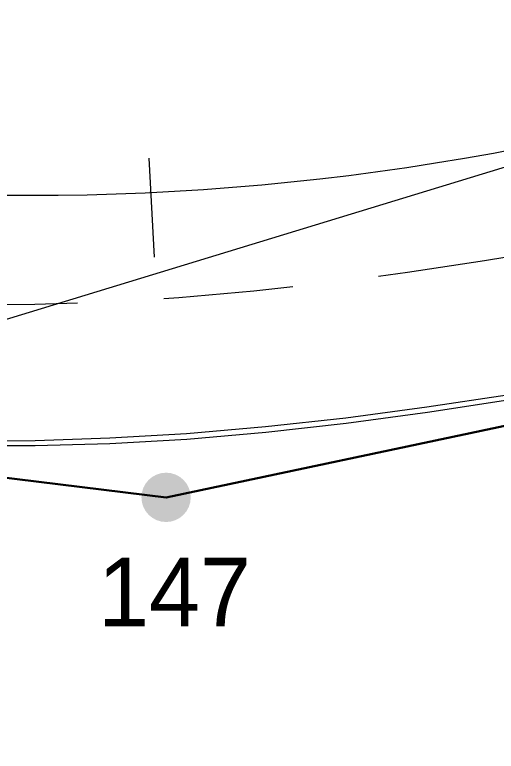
# Model space of a CAD drawing. Header units: metres. Extents: x 535413 to 535809, y 1836230 to 1836506.
# Drawn here: x 535669.24 to 535683.28, y 1836305.5 to 1836326.96 of the extents above; entities that cross this region are included whole.
import ezdxf
from ezdxf.enums import TextEntityAlignment as Align

# ---------------------------------------------------------------- set-up
doc = ezdxf.new("R2010")
doc.units = ezdxf.units.M
doc.header["$MEASUREMENT"] = 0
doc.linetypes.add('DGN Style 2', pattern=[6.2979, 3.77874, -2.51916])
for name, color, linetype, lineweight in [('Level 2', 1, 'Continuous', 0), ('Level 3', 1, 'Continuous', 0), ('Level 4', 1, 'Continuous', 0), ('Level 5', 1, 'Continuous', 0), ('Level 8', 1, 'Continuous', 0), ('Level 9', 1, 'Continuous', 0)]:
    doc.layers.add(name, color=color, linetype=linetype, lineweight=lineweight)
doc.styles.add('Style-CHAR_FAST_FONT', font='CHAR_FAST_FONT.shx')

msp = doc.modelspace()

# ---------------------------------------------------------------- hatches: boundary and pattern name
at = {"layer": 'Level 4', "linetype": 'Continuous', "lineweight": 0}
h = msp.add_hatch(color=7, dxfattribs=at)
edge = h.paths.add_edge_path()
edge.add_arc((535673.65, 1836312.9), 0.719, 270, 630)

# ---------------------------------------------------------------- linework, layer by layer
at = {"layer": 'Level 2', "color": 7, "linetype": 'Continuous', "lineweight": 0}
msp.add_line((535673.15, 1836322.78), (535673.3, 1836319.9), dxfattribs=at)
at = {"layer": 'Level 2', "color": 7, "linetype": 'Continuous', "lineweight": 0, "flags": 128}
for points in [[(535667.71, 1836314.54), (535669.83, 1836314.56), (535672.01, 1836314.63), (535674.25, 1836314.76), (535676.55, 1836314.96), (535678.89, 1836315.22), (535681.25, 1836315.54), (535683.6, 1836315.89), (535685.93, 1836316.29), (535688.21, 1836316.71), (535690.42, 1836317.15), (535692.53, 1836317.61), (535694.52, 1836318.07), (535696.43, 1836318.54), (535698.28, 1836319.03), (535700.09, 1836319.52), (535701.89, 1836320.04), (535703.71, 1836320.58), (535705.57, 1836321.14), (535707.51, 1836321.73)], [(535667.72, 1836314.41), (535669.83, 1836314.41), (535672.01, 1836314.47), (535674.26, 1836314.6), (535676.56, 1836314.8), (535678.9, 1836315.06), (535681.27, 1836315.38), (535683.62, 1836315.74), (535685.95, 1836316.15), (535688.23, 1836316.58), (535690.44, 1836317.03), (535692.55, 1836317.5), (535694.55, 1836317.97), (535696.46, 1836318.45), (535698.3, 1836318.94), (535700.11, 1836319.44), (535701.91, 1836319.96), (535703.74, 1836320.49), (535705.61, 1836321.04), (535707.55, 1836321.62)]]:
    msp.add_lwpolyline(points, dxfattribs=at)
at = {"layer": 'Level 2', "color": 7, "linetype": 'Continuous', "lineweight": 0}
msp.add_point((535673.2, 1836321.79), dxfattribs=at)
msp.add_point((535673.2, 1836321.79), dxfattribs=at)
at = {"layer": 'Level 3', "color": 7, "linetype": 'Continuous', "lineweight": 0}
msp.add_line((535691.53, 1836324.96), (535627.69, 1836305.5), dxfattribs=at)
msp.add_arc((535669.657, 1836396.702), 75, 245.25614, 286.95471, dxfattribs=at)
at = {"layer": 'Level 5', "color": 7, "linetype": 'Continuous', "lineweight": 30}
for p, q in [((535644.95, 1836316.42), (535673.65, 1836312.9)), ((535673.65, 1836312.9), (535688.92, 1836316.12))]:
    msp.add_line(p, q, dxfattribs=at)
at = {"layer": 'Level 8', "color": 7, "linetype": 'DGN Style 2', "lineweight": 0, "flags": 128}
msp.add_lwpolyline([(535636.84, 1836325.49), (535637.6, 1836325.12), (535638.96, 1836324.5), (535640.28, 1836323.93), (535641.59, 1836323.4), (535642.88, 1836322.91), (535644.17, 1836322.45), (535645.47, 1836322.03), (535646.79, 1836321.62), (535648.14, 1836321.23), (535649.51, 1836320.86), (535650.92, 1836320.51), (535652.37, 1836320.19), (535653.87, 1836319.88), (535655.41, 1836319.6), (535657.01, 1836319.35), (535658.66, 1836319.12), (535660.37, 1836318.93), (535662.14, 1836318.76), (535663.97, 1836318.64), (535665.86, 1836318.55), (535667.81, 1836318.51), (535669.82, 1836318.53), (535671.89, 1836318.6), (535674.02, 1836318.72), (535676.21, 1836318.92), (535678.44, 1836319.16), (535680.69, 1836319.46), (535682.94, 1836319.8), (535685.17, 1836320.18), (535687.36, 1836320.59), (535689.48, 1836321.02), (535691.52, 1836321.46), (535693.47, 1836321.92), (535695.34, 1836322.38), (535697.15, 1836322.86), (535698.94, 1836323.35), (535700.73, 1836323.87), (535702.54, 1836324.41), (535704.41, 1836324.97), (535706.35, 1836325.56), (535708.39, 1836326.18), (535710.53, 1836326.83), (535712.79, 1836327.52), (535715.17, 1836328.25), (535717.67, 1836329.01), (535720.3, 1836329.81), (535723.08, 1836330.66), (535725.99, 1836331.55), (535729.07, 1836332.49), (535732.39, 1836333.5), (535736.05, 1836334.62), (535740.14, 1836335.86), (535744.75, 1836337.27), (535749.98, 1836338.86), (535755.92, 1836340.67), (535762.66, 1836342.73)], dxfattribs=at)
at = {"layer": 'Level 9', "color": 7, "linetype": 'Continuous', "lineweight": 0, "flags": 128}
msp.add_lwpolyline([(535667.72, 1836314.41), (535669.83, 1836314.41), (535672.01, 1836314.47), (535674.26, 1836314.6), (535676.56, 1836314.8), (535678.9, 1836315.06), (535681.27, 1836315.38), (535683.62, 1836315.74), (535685.95, 1836316.15), (535688.23, 1836316.58), (535690.44, 1836317.03), (535692.55, 1836317.5), (535694.55, 1836317.97), (535696.46, 1836318.45), (535698.3, 1836318.94), (535700.11, 1836319.44), (535701.91, 1836319.96), (535703.74, 1836320.49), (535705.61, 1836321.04), (535707.55, 1836321.62)], dxfattribs=at)

# ---------------------------------------------------------------- texts
at = {"layer": 'Level 4', "color": 1, "linetype": 'Continuous', "lineweight": 0, "style": 'Style-CHAR_FAST_FONT'}
msp.add_text('147', height=2, dxfattribs=at).set_placement((535673.896, 1836310.14), align=Align.MIDDLE_CENTER)

doc.saveas('drawing.dxf')
